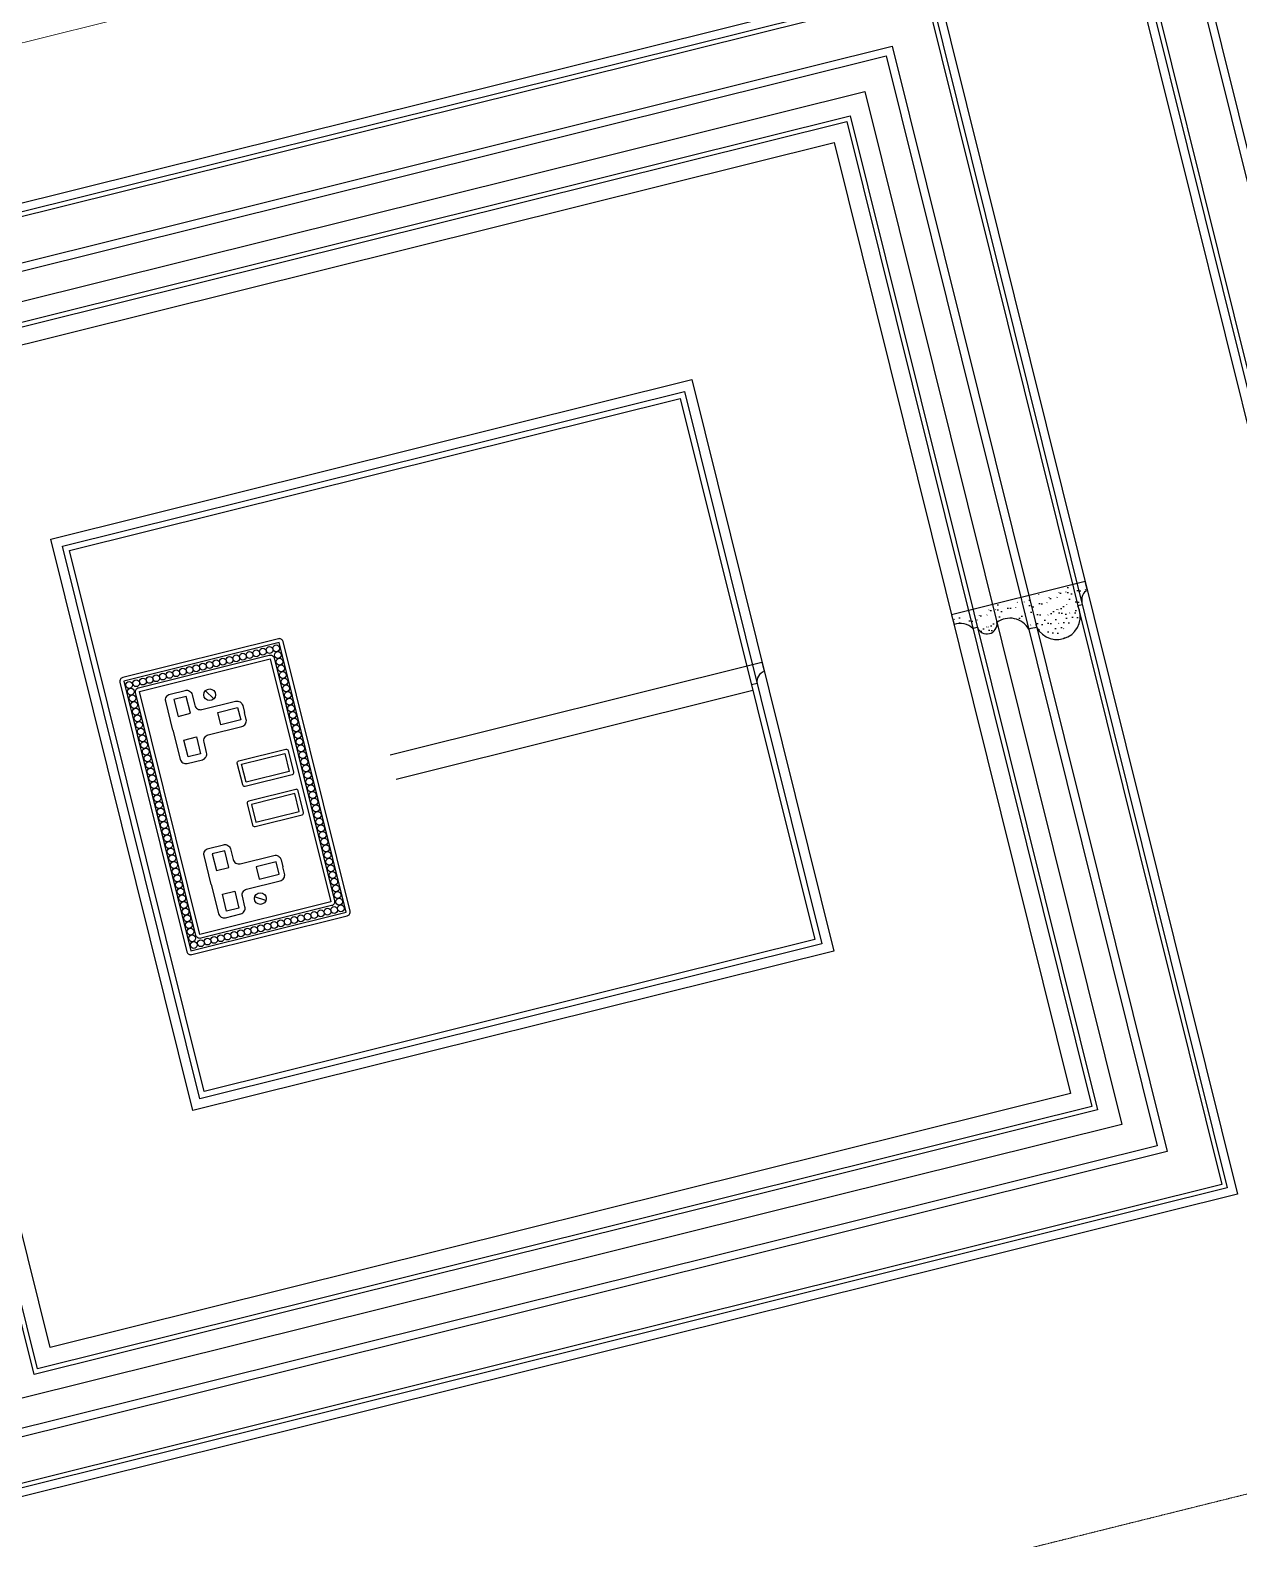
# Model space of a CAD drawing. Header units: inches. Extents: x 122939 to 389145, y 29603 to 574065.
# Drawn here: x 330507 to 331125, y 494044 to 494815 of the extents above; entities that cross this region are included whole.
import ezdxf

# ---------------------------------------------------------------- set-up
doc = ezdxf.new("R2010")
doc.units = ezdxf.units.IN
doc.header["$MEASUREMENT"] = 0
doc.linetypes.add('HIDDEN', pattern=[0.375, 0.25, -0.125])
doc.layers.add('GRC', color=41, linetype='Continuous', lineweight=0)
for name, color, linetype in [('gypsum', 31, 'Continuous'), ('GYPSUM SECTION', 6, 'Continuous'), ('Layer7', 8, 'Continuous')]:
    doc.layers.add(name, color=color, linetype=linetype)

# ---------------------------------------------------------------- blocks, each defined once
blk = doc.blocks.new('M1')
at = {"layer": 'gypsum', "linetype": 'Continuous'}
h = blk.add_hatch(dxfattribs=at)
h.set_pattern_fill('GYPSUM', color=251, scale=36.842105, style=0, pattern_type=2)
h.set_pattern_definition([(360, (273234.79, 528507.015), (2e-15, 36.8421), [0, -36.8421]), (360, (273234.527, 528503.77), (2e-15, 36.8421), [0, -36.8421]), (360, (273237.11, 528504.44), (2e-15, 36.8421), [0, -36.8421]), (315, (273237.37, 528509.747), (36.8421, -9e-15), [0.2358, -51.8668]), (360, (273235.53, 528509.4), (2e-15, 36.8421), [0, -36.8421]), (360, (273235.53, 528509.4), (2e-15, 36.8421), [0, -36.8421]), (315, (273242.219, 528506.049), (36.8421, -9e-15), [0.2358, -51.8668]), (360, (273242.8, 528506.687), (2e-15, 36.8421), [0, -36.8421]), (360, (273242.8, 528506.687), (2e-15, 36.8421), [0, -36.8421]), (360, (273239.94, 528504.064), (2e-15, 36.8421), [0, -36.8421]), (315, (273244.39, 528504.474), (36.8421, -9e-15), [0.2358, -51.8668]), (315, (273244.39, 528504.474), (36.8421, -9e-15), [0.2358, -51.8668]), (315, (273242.807, 528509.432), (36.8421, -9e-15), [0.2358, -51.8668]), (315, (273242.807, 528509.432), (36.8421, -9e-15), [0.2358, -51.8668]), (360, (273243.383, 528510.347), (2e-15, 36.8421), [0, -36.8421]), (360, (273240.827, 528510.954), (2e-15, 36.8421), [0, -36.8421]), (360, (273246.932, 528510.374), (2e-15, 36.8421), [0, -36.8421]), (360, (273244.505, 528511.947), (2e-15, 36.8421), [0, -36.8421]), (360, (273234.93, 528514.797), (2e-15, 36.8421), [0, -36.8421]), (315, (273239.017, 528516.243), (36.8421, -9e-15), [0.2358, -51.8668]), (315, (273239.017, 528516.243), (36.8421, -9e-15), [0.2358, -51.8668]), (360, (273236.827, 528519.467), (2e-15, 36.8421), [0, -36.8421]), (360, (273236.09, 528517.082), (2e-15, 36.8421), [0, -36.8421]), (360, (273235.245, 528524.425), (2e-15, 36.8421), [0, -36.8421]), (360, (273234.507, 528522.04), (2e-15, 36.8421), [0, -36.8421]), (315, (273239.005, 528526.003), (36.8421, -9e-15), [0.2358, -51.8668]), (315, (273239.005, 528526.003), (36.8421, -9e-15), [0.2358, -51.8668]), (360, (273243.625, 528515.488), (2e-15, 36.8421), [0, -36.8421]), (315, (273244.105, 528519.5), (36.8421, -9e-15), [0.2358, -51.8668]), (360, (273244.096, 528516.754), (2e-15, 36.8421), [0, -36.8421]), (360, (273244.096, 528516.754), (2e-15, 36.8421), [0, -36.8421]), (315, (273242.523, 528524.457), (36.8421, -9e-15), [0.2358, -51.8668]), (315, (273241.934, 528521.074), (36.8421, -9e-15), [0.2358, -51.8668]), (315, (273241.934, 528521.074), (36.8421, -9e-15), [0.2358, -51.8668]), (315, (273241.934, 528521.074), (36.8421, -9e-15), [0.2358, -51.8668]), (315, (273235.012, 528526.818), (36.8421, -9e-15), [0.2358, -51.8668]), (315, (273235.012, 528526.818), (36.8421, -9e-15), [0.2358, -51.8668]), (360, (273236.565, 528531.054), (2e-15, 36.8421), [0, -36.8421]), (360, (273236.143, 528538.297), (2e-15, 36.8421), [0, -36.8421]), (360, (273235.88, 528535.053), (2e-15, 36.8421), [0, -36.8421]), (360, (273238.463, 528535.724), (2e-15, 36.8421), [0, -36.8421]), (360, (273237.725, 528533.34), (2e-15, 36.8421), [0, -36.8421]), (315, (273240.653, 528532.5), (36.8421, -9e-15), [0.2358, -51.8668]), (360, (273242.463, 528527.21), (2e-15, 36.8421), [0, -36.8421]), (360, (273242.463, 528527.21), (2e-15, 36.8421), [0, -36.8421]), (360, (273245.26, 528531.744), (2e-15, 36.8421), [0, -36.8421]), (360, (273245.02, 528526.604), (2e-15, 36.8421), [0, -36.8421]), (360, (273246.14, 528528.203), (2e-15, 36.8421), [0, -36.8421]), (315, (273243.57, 528537.33), (36.8421, -9e-15), [0.2358, -51.8668]), (315, (273243.57, 528537.33), (36.8421, -9e-15), [0.2358, -51.8668]), (315, (273245.74, 528535.755), (36.8421, -9e-15), [0.2358, -51.8668]), (360, (273244.15, 528537.97), (2e-15, 36.8421), [0, -36.8421]), (360, (273245.732, 528533.01), (2e-15, 36.8421), [0, -36.8421]), (360, (273245.732, 528533.01), (2e-15, 36.8421), [0, -36.8421]), (315, (273250.58, 528503.512), (36.8421, -9e-15), [0.2358, -51.8668]), (360, (273252.315, 528503.59), (2e-15, 36.8421), [0, -36.8421]), (360, (273250.403, 528505.074), (2e-15, 36.8421), [0, -36.8421]), (360, (273250.403, 528505.074), (2e-15, 36.8421), [0, -36.8421]), (360, (273249.67, 528506.44), (2e-15, 36.8421), [0, -36.8421]), (360, (273255.97, 528506.47), (2e-15, 36.8421), [0, -36.8421]), (360, (273252.787, 528504.855), (2e-15, 36.8421), [0, -36.8421]), (360, (273253.86, 528506.66), (2e-15, 36.8421), [0, -36.8421]), (315, (273248.997, 528508.316), (36.8421, -9e-15), [0.2358, -51.8668]), (315, (273248.997, 528508.316), (36.8421, -9e-15), [0.2358, -51.8668]), (360, (273248.917, 528513.175), (2e-15, 36.8421), [0, -36.8421]), (315, (273253.693, 528508.798), (36.8421, -9e-15), [0.2358, -51.8668]), (360, (273254.39, 528511.43), (2e-15, 36.8421), [0, -36.8421]), (360, (273256.972, 528512.1), (2e-15, 36.8421), [0, -36.8421]), (360, (273256.235, 528509.715), (2e-15, 36.8421), [0, -36.8421]), (360, (273256.235, 528509.715), (2e-15, 36.8421), [0, -36.8421]), (360, (273253.26, 528512.057), (2e-15, 36.8421), [0, -36.8421]), (315, (273260.745, 528503.918), (36.8421, -9e-15), [0.2358, -51.8668]), (315, (273260.745, 528503.918), (36.8421, -9e-15), [0.2358, -51.8668]), (360, (273257.817, 528504.757), (2e-15, 36.8421), [0, -36.8421]), (360, (273265.352, 528503.162), (2e-15, 36.8421), [0, -36.8421]), (315, (273260.16, 528513.538), (36.8421, -9e-15), [0.2358, -51.8668]), (360, (273258.555, 528507.14), (2e-15, 36.8421), [0, -36.8421]), (360, (273258.555, 528507.14), (2e-15, 36.8421), [0, -36.8421]), (315, (273264.25, 528512.132), (36.8421, -9e-15), [0.2358, -51.8668]), (315, (273263.662, 528508.748), (36.8421, -9e-15), [0.2358, -51.8668]), (360, (273264.24, 528509.387), (2e-15, 36.8421), [0, -36.8421]), (360, (273264.24, 528509.387), (2e-15, 36.8421), [0, -36.8421]), (360, (273264.24, 528509.387), (2e-15, 36.8421), [0, -36.8421]), (315, (273265.833, 528507.173), (36.8421, -9e-15), [0.2358, -51.8668]), (315, (273265.833, 528507.173), (36.8421, -9e-15), [0.2358, -51.8668]), (360, (273265.824, 528504.43), (2e-15, 36.8421), [0, -36.8421]), (315, (273270.44, 528511.016), (36.8421, -9e-15), [0.2358, -51.8668]), (315, (273270.44, 528511.016), (36.8421, -9e-15), [0.2358, -51.8668]), (360, (273271.113, 528509.14), (2e-15, 36.8421), [0, -36.8421]), (315, (273250.35, 528539.598), (36.8421, -9e-15), [0.2358, -51.8668]), (315, (273250.35, 528539.598), (36.8421, -9e-15), [0.2358, -51.8668]), (315, (273250.296, 528518.383), (36.8421, -9e-15), [0.2358, -51.8668]), (360, (273252.573, 528516.056), (2e-15, 36.8421), [0, -36.8421]), (360, (273249.39, 528514.44), (2e-15, 36.8421), [0, -36.8421]), (360, (273249.39, 528514.44), (2e-15, 36.8421), [0, -36.8421]), (315, (273256.168, 528514.352), (36.8421, -9e-15), [0.2358, -51.8668]), (315, (273256.168, 528514.352), (36.8421, -9e-15), [0.2358, -51.8668]), (360, (273253.38, 528519.706), (2e-15, 36.8421), [0, -36.8421]), (360, (273254.42, 528514.342), (2e-15, 36.8421), [0, -36.8421]), (315, (273248.713, 528523.341), (36.8421, -9e-15), [0.2358, -51.8668]), (360, (273250.12, 528520.1), (2e-15, 36.8421), [0, -36.8421]), (360, (273249.385, 528521.467), (2e-15, 36.8421), [0, -36.8421]), (360, (273249.385, 528521.467), (2e-15, 36.8421), [0, -36.8421]), (315, (273254.757, 528524.914), (36.8421, -9e-15), [0.2358, -51.8668]), (360, (273253.85, 528520.972), (2e-15, 36.8421), [0, -36.8421]), (360, (273253.575, 528521.685), (2e-15, 36.8421), [0, -36.8421]), (360, (273253.575, 528521.685), (2e-15, 36.8421), [0, -36.8421]), (360, (273257.72, 528518.59), (2e-15, 36.8421), [0, -36.8421]), (315, (273261.81, 528520.034), (36.8421, -9e-15), [0.2358, -51.8668]), (360, (273263.62, 528514.745), (2e-15, 36.8421), [0, -36.8421]), (360, (273263.62, 528514.745), (2e-15, 36.8421), [0, -36.8421]), (360, (273258.88, 528520.873), (2e-15, 36.8421), [0, -36.8421]), (360, (273257.3, 528525.83), (2e-15, 36.8421), [0, -36.8421]), (360, (273257.035, 528522.588), (2e-15, 36.8421), [0, -36.8421]), (360, (273259.62, 528523.258), (2e-15, 36.8421), [0, -36.8421]), (315, (273264.726, 528524.865), (36.8421, -9e-15), [0.2358, -51.8668]), (360, (273265.306, 528525.503), (2e-15, 36.8421), [0, -36.8421]), (360, (273265.306, 528525.503), (2e-15, 36.8421), [0, -36.8421]), (360, (273248.568, 528526.63), (2e-15, 36.8421), [0, -36.8421]), (360, (273251.025, 528530.698), (2e-15, 36.8421), [0, -36.8421]), (360, (273250.553, 528529.43), (2e-15, 36.8421), [0, -36.8421]), (360, (273255.452, 528527.546), (2e-15, 36.8421), [0, -36.8421]), (360, (273254.895, 528528.314), (2e-15, 36.8421), [0, -36.8421]), (360, (273254.21, 528532.313), (2e-15, 36.8421), [0, -36.8421]), (360, (273256.055, 528530.6), (2e-15, 36.8421), [0, -36.8421]), (315, (273251.93, 528534.64), (36.8421, -9e-15), [0.2358, -51.8668]), (360, (273251.755, 528536.356), (2e-15, 36.8421), [0, -36.8421]), (360, (273251.755, 528536.356), (2e-15, 36.8421), [0, -36.8421]), (360, (273251.02, 528537.723), (2e-15, 36.8421), [0, -36.8421]), (360, (273256.55, 528534.96), (2e-15, 36.8421), [0, -36.8421]), (360, (273256.08, 528533.695), (2e-15, 36.8421), [0, -36.8421]), (360, (273255.21, 528537.942), (2e-15, 36.8421), [0, -36.8421]), (315, (273258.87, 528528.342), (36.8421, -9e-15), [0.2358, -51.8668]), (360, (273258.036, 528528.216), (2e-15, 36.8421), [0, -36.8421]), (360, (273260.42, 528532.578), (2e-15, 36.8421), [0, -36.8421]), (360, (273260.42, 528532.578), (2e-15, 36.8421), [0, -36.8421]), (315, (273265.315, 528528.248), (36.8421, -9e-15), [0.2358, -51.8668]), (315, (273262.862, 528527.527), (36.8421, -9e-15), [0.2358, -51.8668]), (315, (273262.862, 528527.527), (36.8421, -9e-15), [0.2358, -51.8668]), (315, (273262.862, 528527.527), (36.8421, -9e-15), [0.2358, -51.8668]), (315, (273257.458, 528538.904), (36.8421, -9e-15), [0.2358, -51.8668]), (360, (273259.735, 528536.577), (2e-15, 36.8421), [0, -36.8421]), (360, (273259.735, 528536.577), (2e-15, 36.8421), [0, -36.8421]), (315, (273264.51, 528534.024), (36.8421, -9e-15), [0.2358, -51.8668]), (315, (273264.51, 528534.024), (36.8421, -9e-15), [0.2358, -51.8668]), (360, (273262.32, 528537.247), (2e-15, 36.8421), [0, -36.8421]), (360, (273261.582, 528534.863), (2e-15, 36.8421), [0, -36.8421]), (360, (273269.723, 528514.165), (2e-15, 36.8421), [0, -36.8421]), (360, (273266.416, 528519.28), (2e-15, 36.8421), [0, -36.8421]), (360, (273266.175, 528514.138), (2e-15, 36.8421), [0, -36.8421]), (360, (273267.296, 528515.738), (2e-15, 36.8421), [0, -36.8421]), (315, (273266.897, 528523.29), (36.8421, -9e-15), [0.2358, -51.8668]), (360, (273266.888, 528520.545), (2e-15, 36.8421), [0, -36.8421]), (360, (273266.888, 528520.545), (2e-15, 36.8421), [0, -36.8421]), (360, (273268.875, 528528.128), (2e-15, 36.8421), [0, -36.8421]), (360, (273266.32, 528528.734), (2e-15, 36.8421), [0, -36.8421]), (360, (273269.997, 528529.727), (2e-15, 36.8421), [0, -36.8421]), (315, (273269.598, 528537.28), (36.8421, -9e-15), [0.2358, -51.8668]), (315, (273267.427, 528538.854), (36.8421, -9e-15), [0.2358, -51.8668]), (360, (273269.59, 528534.534), (2e-15, 36.8421), [0, -36.8421]), (360, (273269.117, 528533.27), (2e-15, 36.8421), [0, -36.8421]), (360, (273269.117, 528533.27), (2e-15, 36.8421), [0, -36.8421]), (360, (273269.117, 528533.27), (2e-15, 36.8421), [0, -36.8421]), (360, (273260, 528539.82), (2e-15, 36.8421), [0, -36.8421]), (360, (273268.006, 528539.493), (2e-15, 36.8421), [0, -36.8421])])
edge = h.paths.add_edge_path()
edge.add_arc((272491.1, 527822.19), 11.88, 283.94609, 462.71632)
edge.add_line((272488.49, 527833.78), (272488.49, 527836.1))
edge.add_ellipse((272488.49, 527840.44), major_axis=(-6.53, 0), ratio=0.663806, start_angle=0, end_angle=90, ccw=False)
edge.add_line((272481.96, 527840.44), (272477.37, 527840.44))
edge.add_line((272477.37, 527840.44), (272477.37, 527769.98))
edge.add_line((272477.37, 527769.98), (272482.47, 527769.98))
edge.add_arc((272492.17, 527770.83), 9.73, 123.92059, 185.05545, ccw=False)
edge.add_line((272486.74, 527778.91), (272486.74, 527781.29))
edge.add_arc((272486.19, 527786.41), 5.15, 276.04421, 443.95579)
edge.add_arc((272497.07, 527795.81), 11.18, 106.11588, 202.45478, ccw=False)
edge.add_spline(control_points=[(272493.97, 527806.55), (272493.97, 527807.92), (272493.97, 527809.29), (272493.97, 527810.66)], knot_values=[0, 0, 0, 0, 0.167192, 0.167192, 0.167192, 0.167192], degree=3, periodic=0)
for p, q in [((272477.37, 527840.44), (272477.37, 527769.98)), ((272481.96, 527840.44), (272477.37, 527840.44)), ((272488.49, 527836.1), (272488.49, 527833.78)), ((272486.74, 527781.29), (272486.74, 527778.91)), ((272477.37, 527769.98), (272482.47, 527769.98))]:
    blk.add_line(p, q, dxfattribs=at)
for centre, radius, start, end in [((272491.1, 527822.19), 11.88, 283.94609, 102.71633), ((272497.07, 527795.81), 11.18, 106.11588, 202.45478), ((272486.19, 527786.41), 5.15, 276.04421, 83.95579), ((272492.17, 527770.83), 9.73, 123.92059, 185.05545)]:
    blk.add_arc(centre, radius, start, end, dxfattribs=at)
blk.add_ellipse((272488.49, 527840.44), major_axis=(-6.53, 0), ratio=0.663806, start_param=0, end_param=1.570796, dxfattribs=at)
blk.add_spline([(272493.97, 527810.66), (272493.97, 527806.55)], degree=3, dxfattribs=at)
blk = doc.blocks.new('win1')
at = {"color": 252, "linetype": 'HIDDEN', "ltscale": 0.5, "elevation": 0}
blk.add_lwpolyline([(0, 2848.83), (1150, 2848.83), (1150, -101.17), (0, -101.17)], close=True, dxfattribs=at)
blk = doc.blocks.new('Wandsworth double socket')
at = {"layer": 'Layer7', "color": 1}
for p, q in [((4826.79, 1707.74), (4831.85, 1710.98)), ((4938.23, 1711.79), (4934.99, 1706.74))]:
    blk.add_line(p, q, dxfattribs=at)
for points in [[(4811.96, 1666.36), (4953.96, 1666.36, 0.414214), (4955.96, 1668.36), (4955.96, 1750.36, 0.414214), (4953.96, 1752.36), (4811.96, 1752.36, 0.414214), (4809.96, 1750.36), (4809.96, 1668.36, 0.414214)], [(4818.96, 1745.86), (4946.96, 1745.86, -0.414214), (4948.96, 1743.86), (4948.96, 1674.86, -0.414214), (4946.96, 1672.86), (4818.96, 1672.86, -0.414214), (4816.96, 1674.86), (4816.96, 1743.86, -0.414214)], [(4866.66, 1741.42), (4878.09, 1741.42, -0.414214), (4879.09, 1740.42), (4879.09, 1715.61, -0.414214), (4878.09, 1714.61), (4866.66, 1714.61, -0.414214), (4865.66, 1715.61), (4865.66, 1740.42, -0.414214)], [(4899.25, 1741.42), (4887.82, 1741.42, 0.414214), (4886.82, 1740.42), (4886.82, 1715.61, 0.414214), (4887.82, 1714.61), (4899.25, 1714.61, 0.414214), (4900.25, 1715.61), (4900.25, 1740.42, 0.414214)]]:
    blk.add_lwpolyline(points, format="xyb", close=True, dxfattribs=at)
for points in [[(4811.96, 1668.36), (4953.96, 1668.36), (4953.96, 1750.36), (4811.96, 1750.36)], [(4818.96, 1743.86), (4946.96, 1743.86), (4946.96, 1674.86), (4818.96, 1674.86)], [(4867.66, 1739.42), (4877.09, 1739.42), (4877.09, 1716.61), (4867.66, 1716.61)], [(4898.26, 1739.42), (4888.82, 1739.42), (4888.82, 1716.61), (4898.26, 1716.61)], [(4839.05, 1721.68), (4845.59, 1721.68), (4845.59, 1711.23), (4839.05, 1711.23)], [(4926.86, 1721.68), (4920.32, 1721.68), (4920.32, 1711.23), (4926.86, 1711.23)], [(4827.22, 1697.56), (4827.22, 1691.02), (4836.09, 1691.02), (4836.09, 1697.56)], [(4857.43, 1697.56), (4857.43, 1691.02), (4848.56, 1691.02), (4848.56, 1697.56)], [(4908.49, 1697.56), (4908.49, 1691.02), (4917.35, 1691.02), (4917.35, 1697.56)], [(4938.69, 1697.56), (4938.69, 1691.02), (4929.82, 1691.02), (4929.82, 1697.56)]]:
    blk.add_lwpolyline(points, close=True, dxfattribs=at)
for points in [[(4842.32, 1686.74), (4827.08, 1686.74, -0.414214), (4824.08, 1689.74), (4824.08, 1697.71, -0.414214), (4827.08, 1700.71), (4832.64, 1700.71, 0.414214), (4835.64, 1703.71), (4835.64, 1721.43, -0.414214), (4838.64, 1724.43), (4842.32, 1724.43)], [(4842.32, 1686.74), (4857.57, 1686.74, 0.414214), (4860.57, 1689.74), (4860.57, 1697.71, 0.414214), (4857.57, 1700.71), (4852.01, 1700.71, -0.414214), (4849.01, 1703.71), (4849.01, 1721.43, 0.414214), (4846.01, 1724.43), (4842.32, 1724.43)], [(4923.59, 1686.74), (4908.35, 1686.74, -0.414214), (4905.35, 1689.74), (4905.35, 1697.71, -0.414214), (4908.35, 1700.71), (4913.9, 1700.71, 0.414214), (4916.9, 1703.71), (4916.9, 1721.43, -0.414214), (4919.9, 1724.43), (4923.59, 1724.43)], [(4923.59, 1686.74), (4938.83, 1686.74, 0.414214), (4941.83, 1689.74), (4941.83, 1697.71, 0.414214), (4938.83, 1700.71), (4933.27, 1700.71, -0.414214), (4930.27, 1703.71), (4930.27, 1721.43, 0.414214), (4927.27, 1724.43), (4923.59, 1724.43)]]:
    blk.add_lwpolyline(points, format="xyb", dxfattribs=at)
for centre, radius in [((4814.46, 1748.11), 1.74), ((4814.46, 1744.6), 1.74), ((4817.97, 1748.11), 1.74), ((4821.48, 1748.11), 1.74), ((4824.99, 1748.11), 1.74), ((4828.51, 1748.11), 1.74), ((4832.02, 1748.11), 1.74), ((4835.53, 1748.11), 1.74), ((4839.05, 1748.11), 1.74), ((4842.56, 1748.11), 1.74), ((4846.07, 1748.11), 1.74), ((4849.58, 1748.11), 1.74), ((4853.1, 1748.11), 1.74), ((4856.61, 1748.11), 1.74), ((4860.12, 1748.11), 1.74), ((4863.64, 1748.11), 1.74), ((4867.15, 1748.11), 1.74), ((4870.66, 1748.11), 1.74), ((4874.17, 1748.11), 1.74), ((4877.69, 1748.11), 1.74), ((4881.2, 1748.11), 1.74), ((4884.71, 1748.11), 1.74), ((4888.23, 1748.11), 1.74), ((4891.74, 1748.11), 1.74), ((4895.25, 1748.11), 1.74), ((4898.76, 1748.11), 1.74), ((4902.28, 1748.11), 1.74), ((4905.79, 1748.11), 1.74), ((4909.3, 1748.11), 1.74), ((4912.81, 1748.11), 1.74), ((4916.33, 1748.11), 1.74), ((4919.84, 1748.11), 1.74), ((4923.35, 1748.11), 1.74), ((4926.87, 1748.11), 1.74), ((4930.38, 1748.11), 1.74), ((4933.89, 1748.11), 1.74), ((4937.4, 1748.11), 1.74), ((4940.92, 1748.11), 1.74), ((4944.43, 1748.11), 1.74), ((4947.94, 1748.11), 1.74), ((4951.46, 1748.11), 1.74), ((4951.46, 1744.6), 1.74), ((4814.46, 1741.09), 1.74), ((4814.46, 1737.57), 1.74), ((4814.46, 1734.06), 1.74), ((4951.46, 1741.09), 1.74), ((4951.46, 1737.57), 1.74), ((4951.46, 1734.06), 1.74), ((4814.46, 1730.55), 1.74), ((4814.46, 1727.04), 1.74), ((4951.46, 1730.55), 1.74), ((4951.46, 1727.04), 1.74), ((4814.46, 1723.52), 1.74), ((4814.46, 1720.01), 1.74), ((4951.46, 1723.52), 1.74), ((4951.46, 1720.01), 1.74), ((4814.46, 1716.5), 1.74), ((4814.46, 1712.98), 1.74), ((4951.46, 1716.5), 1.74), ((4951.46, 1712.98), 1.74), ((4814.46, 1709.47), 1.74), ((4814.46, 1705.96), 1.74), ((4829.26, 1709.36), 3), ((4936.65, 1709.36), 3), ((4951.46, 1709.47), 1.74), ((4951.46, 1705.96), 1.74), ((4814.46, 1702.45), 1.74), ((4814.46, 1698.93), 1.74), ((4814.46, 1695.42), 1.74), ((4951.46, 1702.45), 1.74), ((4951.46, 1698.93), 1.74), ((4951.46, 1695.42), 1.74), ((4814.46, 1691.91), 1.74), ((4814.46, 1688.39), 1.74), ((4951.46, 1691.91), 1.74), ((4951.46, 1688.39), 1.74), ((4814.46, 1684.88), 1.74), ((4814.46, 1681.37), 1.74), ((4951.46, 1684.88), 1.74), ((4951.46, 1681.37), 1.74), ((4814.46, 1677.86), 1.74), ((4814.46, 1674.34), 1.74), ((4951.46, 1677.86), 1.74), ((4951.46, 1674.34), 1.74), ((4814.46, 1670.61), 1.74), ((4817.97, 1670.61), 1.74), ((4821.48, 1670.61), 1.74), ((4824.99, 1670.61), 1.74), ((4828.51, 1670.61), 1.74), ((4832.02, 1670.61), 1.74), ((4835.53, 1670.61), 1.74), ((4839.05, 1670.61), 1.74), ((4842.56, 1670.61), 1.74), ((4846.07, 1670.61), 1.74), ((4849.58, 1670.61), 1.74), ((4853.1, 1670.61), 1.74), ((4856.61, 1670.61), 1.74), ((4860.12, 1670.61), 1.74), ((4863.64, 1670.61), 1.74), ((4867.15, 1670.61), 1.74), ((4870.66, 1670.61), 1.74), ((4874.17, 1670.61), 1.74), ((4877.69, 1670.61), 1.74), ((4881.2, 1670.61), 1.74), ((4884.71, 1670.61), 1.74), ((4888.23, 1670.61), 1.74), ((4891.74, 1670.61), 1.74), ((4895.25, 1670.61), 1.74), ((4898.76, 1670.61), 1.74), ((4902.28, 1670.61), 1.74), ((4905.79, 1670.61), 1.74), ((4909.3, 1670.61), 1.74), ((4912.81, 1670.61), 1.74), ((4916.33, 1670.61), 1.74), ((4919.84, 1670.61), 1.74), ((4923.35, 1670.61), 1.74), ((4926.87, 1670.61), 1.74), ((4930.38, 1670.61), 1.74), ((4933.89, 1670.61), 1.74), ((4937.4, 1670.61), 1.74), ((4940.92, 1670.61), 1.74), ((4944.43, 1670.61), 1.74), ((4947.94, 1670.61), 1.74), ((4951.46, 1670.61), 1.74)]:
    blk.add_circle(centre, radius, dxfattribs=at)

msp = doc.modelspace()

# ---------------------------------------------------------------- linework, layer by layer
at = {"layer": 'gypsum', "lineweight": 0, "ltscale": 5}
msp.add_line((332503.983, 495307.033, -0.002), (330193.432, 494731.329, -0.006), dxfattribs=at)
at = {"layer": 'gypsum', "elevation": 0.001}
for points in [[(331066.543, 494866.962), (331221.548, 494243.945), (332859.944, 494651.575), (332704.939, 495274.592)], [(331071.799, 494863.8), (331224.71, 494249.201), (332854.688, 494654.737), (332701.777, 495269.336)], [(331074.615, 494862.106), (331226.404, 494252.017), (332851.872, 494656.431), (332700.083, 495266.52)], [(331102.629, 494845.255), (331243.256, 494280.031), (332823.858, 494673.282), (332683.232, 495238.506)], [(331107.606, 494842.261), (331246.249, 494285.008), (332818.882, 494676.276), (332680.238, 495233.529)], [(330969.501, 494842.818), (331124.507, 494219.801), (330465.776, 494055.91), (330310.771, 494678.927)], [(330966.34, 494837.562), (331119.251, 494222.963), (330468.938, 494061.166), (330316.027, 494675.765)], [(330964.646, 494834.746), (331116.435, 494224.657), (330470.632, 494063.982), (330318.843, 494674.071)], [(330947.794, 494806.732), (331088.421, 494241.509), (330487.484, 494091.996), (330346.857, 494657.22)], [(330944.801, 494801.756), (331083.444, 494244.502), (330490.477, 494096.973), (330351.833, 494654.226)], [(330933.854, 494783.558), (331065.246, 494255.449), (330501.424, 494115.171), (330370.031, 494643.279)], [(330926.382, 494771.137), (331052.826, 494262.92), (330508.895, 494127.591), (330382.452, 494635.808)], [(330924.649, 494768.255), (331049.944, 494264.654), (330510.629, 494130.473), (330385.333, 494634.075)], [(330918.136, 494757.429), (331039.118, 494271.166), (330517.141, 494141.3), (330396.16, 494627.562)], [(330918.136, 494757.429), (331039.118, 494271.166), (330517.141, 494141.3), (330396.16, 494627.562)], [(330845.238, 494636.243), (330917.932, 494344.064), (330590.039, 494262.485), (330517.346, 494554.664)], [(330841.599, 494630.193), (330911.881, 494347.704), (330593.679, 494268.536), (330523.396, 494551.024)], [(330839.412, 494626.557), (330908.246, 494349.891), (330595.866, 494272.171), (330527.032, 494548.837)]]:
    msp.add_lwpolyline(points, close=True, dxfattribs=at)
msp.add_lwpolyline([(330690.965, 494444.465), (330881.178, 494491.79), (330882.385, 494486.938, 0.3946714), (330878.747, 494480.88), (330875.836, 494480.156), (330876.56, 494477.245), (330694.104, 494431.85)], format="xyb", dxfattribs=at)

# ---------------------------------------------------------------- block references
at = {"rotation": 283.9714232829868}
msp.add_blockref('Wandsworth double socket', (327773.904, 498748.784, 0.001), dxfattribs=at)
at = {"layer": 'GRC', "rotation": 283.9714232829857}
msp.add_blockref('win1', (330386.673, 493881.657, 0), dxfattribs=at)
at = {"layer": 'GYPSUM SECTION', "lineweight": 0, "rotation": 283.9714232829858}
msp.add_blockref('M1', (-246964.719, 631508.718, 0.001), dxfattribs=at)

doc.saveas('drawing.dxf')
